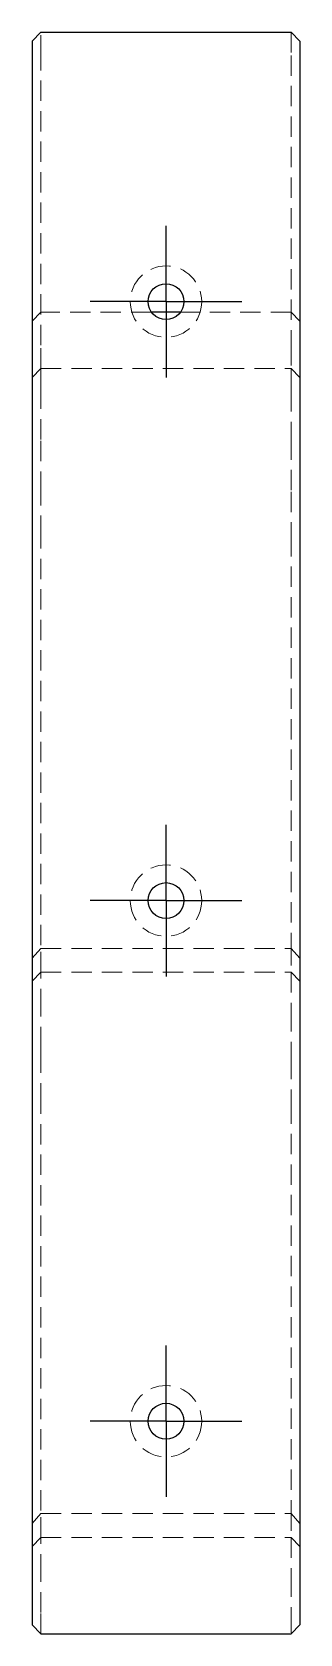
# Model space of a CAD drawing. Header units: millimetres. Extents: x 58 to 231, y 7 to 166.
# Drawn here: x 214.6 to 231.4, y 7 to 107 of the extents above.
import ezdxf

# ---------------------------------------------------------------- set-up
doc = ezdxf.new("R2010")
doc.units = ezdxf.units.MM
doc.linetypes.add('HIDDEN', pattern=[1.905, 1.27, -0.635])
doc.layers.add('10', color=7, linetype='Continuous')

# ---------------------------------------------------------------- blocks, each defined once
blk = doc.blocks.new('SW_CENTERMARKSYMBOL_0')
at = {"layer": '10', "color": 0}
for p, q in [((0, 2.5), (0, 4.73)), ((0, 0), (0, 2.5)), ((-2.5, 0), (-4.73, 0)), ((0, 0), (-2.5, 0)), ((0, 0), (0, -2.5)), ((0, 0), (2.5, 0)), ((2.5, 0), (4.73, 0)), ((0, -2.5), (0, -4.73))]:
    blk.add_line(p, q, dxfattribs=at)
blk = doc.blocks.new('SW_CENTERMARKSYMBOL_1')
at = {"layer": '10', "color": 0}
for p, q in [((0, 2.5), (0, 4.73)), ((0, 0), (0, 2.5)), ((-2.5, 0), (-4.73, 0)), ((0, 0), (-2.5, 0)), ((0, 0), (0, -2.5)), ((0, 0), (2.5, 0)), ((2.5, 0), (4.73, 0)), ((0, -2.5), (0, -4.73))]:
    blk.add_line(p, q, dxfattribs=at)
blk = doc.blocks.new('SW_CENTERMARKSYMBOL_2')
at = {"layer": '10', "color": 0}
for p, q in [((0, 2.5), (0, 4.73)), ((0, 0), (0, 2.5)), ((-2.5, 0), (-4.73, 0)), ((0, 0), (-2.5, 0)), ((0, 0), (0, -2.5)), ((0, 0), (2.5, 0)), ((2.5, 0), (4.73, 0)), ((0, -2.5), (0, -4.73))]:
    blk.add_line(p, q, dxfattribs=at)

msp = doc.modelspace()

# ---------------------------------------------------------------- linework, layer by layer
at = {"color": 7, "linetype": 'Continuous', "lineweight": 25}
for p, q in [((215.19, 107), (214.63, 106.44)), ((215.19, 107), (230.81, 107)), ((231.37, 106.44), (230.81, 107)), ((214.63, 106.44), (214.63, 7.56)), ((231.37, 106.44), (231.37, 7.56)), ((223.91, 89.52), (222.09, 89.52)), ((214.63, 7.56), (215.19, 7)), ((215.19, 7), (230.81, 7)), ((230.81, 7), (231.37, 7.56))]:
    msp.add_line(p, q, dxfattribs=at)
at = {"color": 7, "linetype": 'HIDDEN', "lineweight": 18}
for p, q in [((215.19, 105.54), (215.19, 107)), ((230.81, 107), (230.81, 105.54)), ((215.19, 87.46), (215.19, 105.54)), ((230.81, 105.54), (230.81, 87.46)), ((215.19, 89.52), (214.63, 88.96)), ((222.09, 89.52), (215.19, 89.52)), ((230.81, 89.52), (223.91, 89.52)), ((231.37, 88.96), (230.81, 89.52)), ((215.19, 85.99), (215.19, 87.46)), ((230.81, 87.46), (230.81, 85.99)), ((214.63, 85.43), (215.19, 85.99)), ((215.19, 84.81), (215.19, 85.99)), ((215.19, 85.99), (230.81, 85.99)), ((230.81, 85.99), (230.81, 84.81)), ((230.81, 85.99), (231.37, 85.43)), ((215.19, 84.58), (215.19, 84.81)), ((215.19, 81.57), (215.19, 84.58)), ((230.81, 84.81), (230.81, 84.58)), ((230.81, 84.58), (230.81, 81.57)), ((215.19, 78.3), (215.19, 81.57)), ((230.81, 81.57), (230.81, 78.3)), ((215.19, 75.54), (215.19, 78.3)), ((230.81, 78.3), (230.81, 75.54)), ((215.19, 49.99), (215.19, 75.54)), ((230.81, 75.54), (230.81, 49.99)), ((215.19, 49.8), (214.63, 49.19)), ((215.19, 48.31), (215.19, 49.99)), ((215.19, 49.8), (230.81, 49.8)), ((230.81, 49.99), (230.81, 48.31)), ((231.37, 49.19), (230.81, 49.8)), ((214.63, 47.76), (215.19, 48.31)), ((215.19, 46.01), (215.19, 48.31)), ((215.19, 48.31), (230.81, 48.31)), ((230.81, 48.31), (230.81, 46.01)), ((230.81, 48.31), (231.37, 47.76)), ((215.19, 45.87), (215.19, 46.01)), ((230.81, 46.01), (230.81, 45.87)), ((215.19, 43.63), (215.19, 45.87)), ((230.81, 45.87), (230.81, 43.63)), ((215.19, 42.9), (215.19, 43.63)), ((230.81, 43.63), (230.81, 42.9)), ((215.19, 40.12), (215.19, 42.9)), ((230.81, 42.9), (230.81, 40.12)), ((215.19, 14.7), (215.19, 40.12)), ((230.81, 40.12), (230.81, 14.7)), ((215.19, 14.51), (214.63, 13.9)), ((215.19, 13.02), (215.19, 14.7)), ((215.19, 14.51), (230.81, 14.51)), ((230.81, 14.7), (230.81, 13.02)), ((231.37, 13.9), (230.81, 14.51)), ((214.63, 12.46), (215.19, 13.02)), ((215.19, 10.72), (215.19, 13.02)), ((215.19, 13.02), (230.81, 13.02)), ((230.81, 13.02), (230.81, 10.72)), ((230.81, 13.02), (231.37, 12.46)), ((215.19, 10.58), (215.19, 10.72)), ((215.19, 8.34), (215.19, 10.58)), ((230.81, 10.72), (230.81, 10.58)), ((230.81, 10.58), (230.81, 8.34)), ((215.19, 7), (215.19, 8.34)), ((230.81, 8.34), (230.81, 7))]:
    msp.add_line(p, q, dxfattribs=at)
for centre in [(223, 90.17), (223, 52.78), (223, 20.28)]:
    msp.add_circle(centre, 2.23, dxfattribs=at)
at = {"color": 7, "linetype": 'Continuous', "lineweight": 25}
for centre in [(223, 90.17), (223, 52.78), (223, 20.28)]:
    msp.add_circle(centre, 1.12, dxfattribs=at)

# ---------------------------------------------------------------- block references
at = {"layer": '10'}
for name, p in [('SW_CENTERMARKSYMBOL_1', (223, 90.17)), ('SW_CENTERMARKSYMBOL_2', (223, 52.78)), ('SW_CENTERMARKSYMBOL_0', (223, 20.28))]:
    msp.add_blockref(name, p, dxfattribs=at)

doc.saveas('drawing.dxf')
